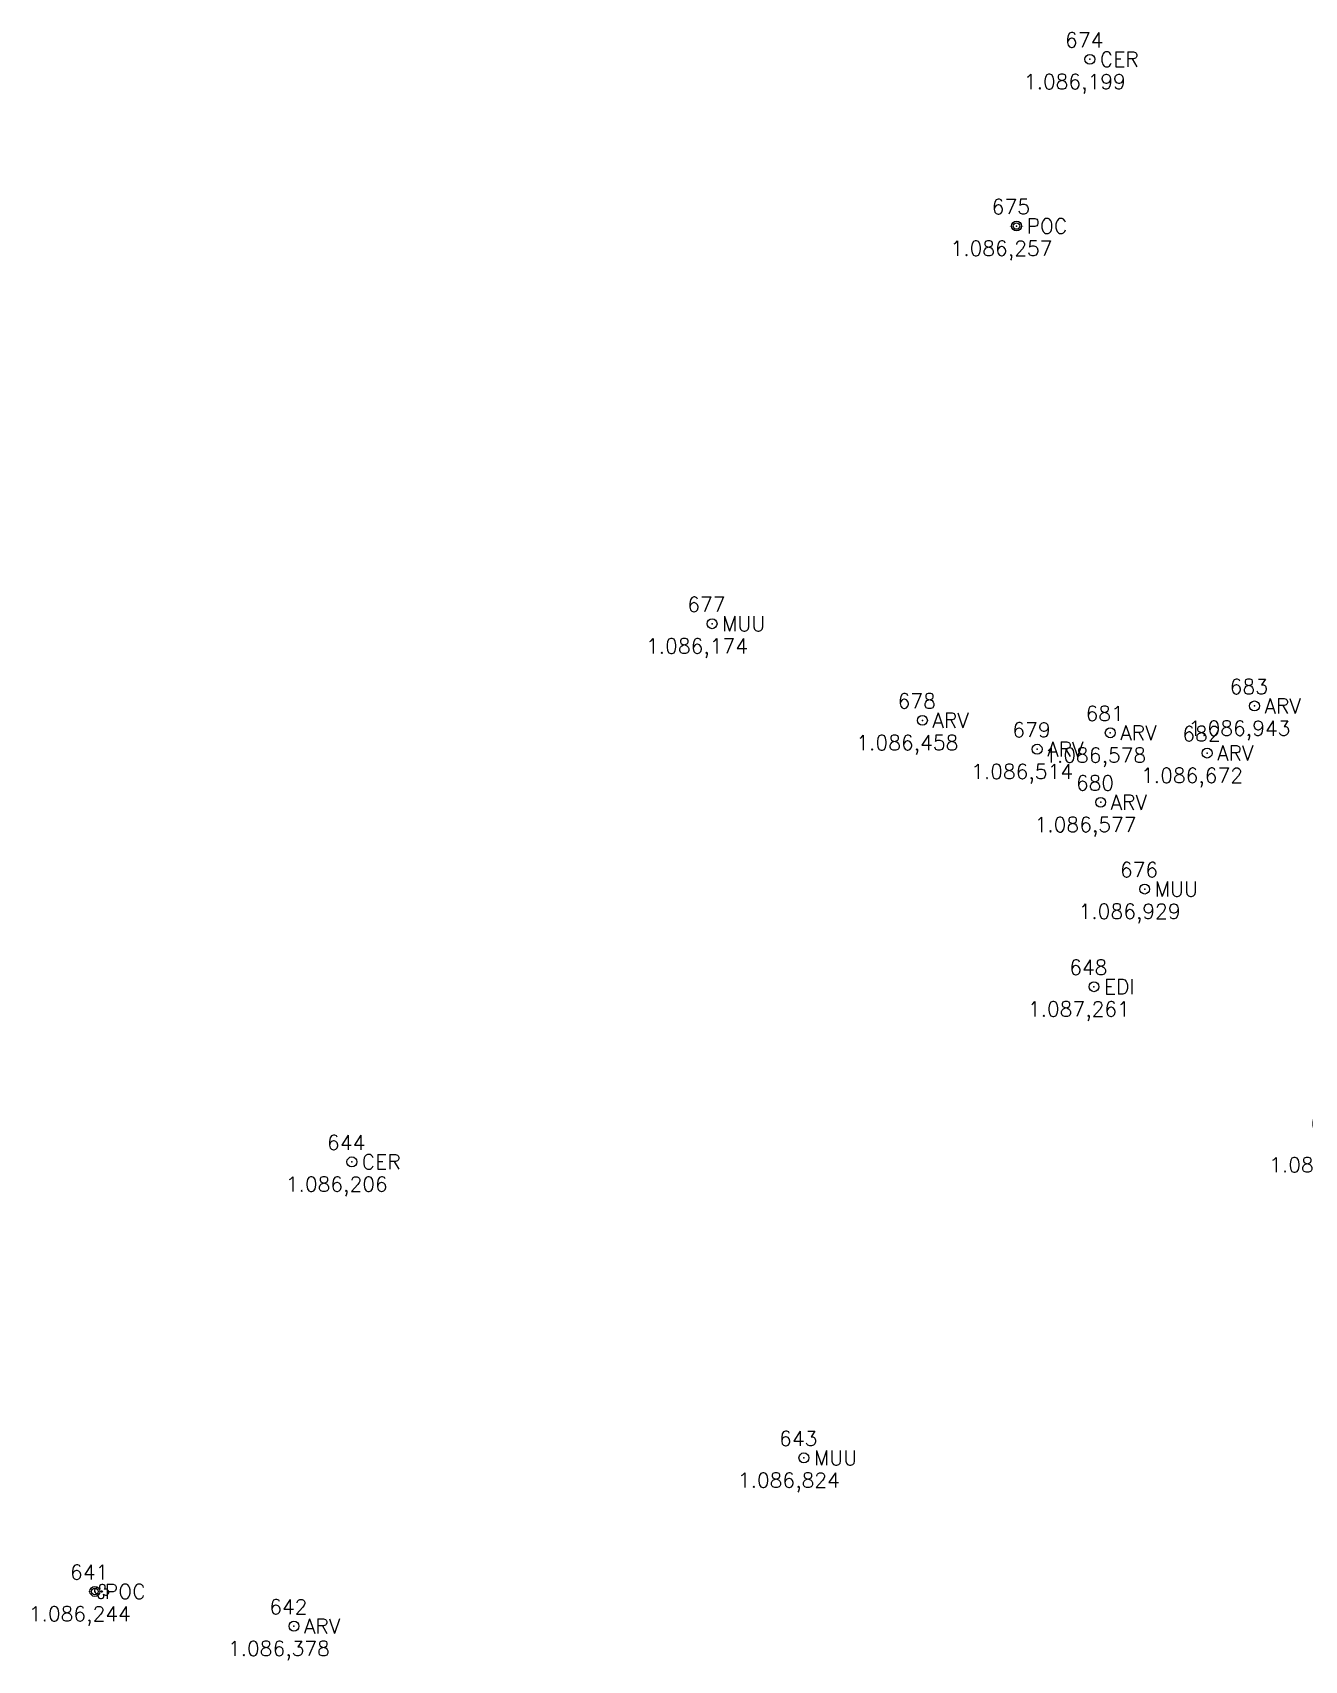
# Model space of a CAD drawing. Extents: x 190546 to 194941, y 8251022 to 8268833.
# Drawn here: x 194731.86 to 194770.34, y 8268626.29 to 8268675.55 of the extents above; entities that cross this region are included whole.
import ezdxf

# ---------------------------------------------------------------- set-up
doc = ezdxf.new("R2010")
doc.units = 0
doc.header["$LTSCALE"] = 10
doc.header["$MEASUREMENT"] = 0
doc.linetypes.add('CONTINUO', pattern=[0])
doc.layers.get('0').update_dxf_attribs({"linetype": 'CONTINUOUS'})
for name, color, linetype in [('_IRRADIACAO', 7, 'CONTINUO'), ('TOP-REDE_ELÉTRICA_POSTE-C0', 10, 'CONTINUOUS'), ('TOP-ÁRVORE', 80, 'CONTINUOUS')]:
    doc.layers.add(name, color=color, linetype=linetype)
doc.styles.add('ROMANS', font='romans', dxfattribs={"height": 0.2})
doc.styles.get("Standard").update_dxf_attribs({"font": 'txt.shx'})

# ---------------------------------------------------------------- blocks, each defined once
blk = doc.blocks.new('SIMB_CIRCULO')
at = {"color": 0, "linetype": 'CONTINUOUS'}
blk.add_circle((0, 0), 0.5, dxfattribs=at)
at = {"color": 0}
blk.add_point((0, 0), dxfattribs=at)
for tag in ['desc:', 'cota:', 'pto:']:
    blk.add_attdef(tag, (0, 0), '', height=1)
blk = doc.blocks.new('A$C4CAD4B8B')
at = {"layer": 'TOP-REDE_ELÉTRICA_POSTE-C0', "const_width": 0.1}
for points in [[(-1.18, 0), (-2.48, 0)], [(1.18, 0), (2.48, 0)]]:
    blk.add_lwpolyline(points, dxfattribs=at)
at = {"layer": 'TOP-REDE_ELÉTRICA_POSTE-C0'}
blk.add_circle((0, 0), 1.18, dxfattribs=at)
blk = doc.blocks.new('A$C49782D5F')
at = {"layer": 'TOP-ÁRVORE', "linetype": 'CONTINUOUS', "flags": 128}
blk.add_lwpolyline([(0.7, -1.01, 1.99215), (0.99, 0.7, 2.000068), (-0.72, 0.99, 2.000004), (-1.01, -0.72, 2.005032), (0.7, -1.01)], format="xyb", dxfattribs=at)
at = {"layer": 'TOP-ÁRVORE', "linetype": 'CONTINUOUS'}
blk.add_circle((0, 0), 0.275, dxfattribs=at)

msp = doc.modelspace()

# ---------------------------------------------------------------- block references
at = {"layer": '_IRRADIACAO', "color": 4}
ref = msp.add_blockref('SIMB_CIRCULO', (194763.853, 8268674.744), dxfattribs=dict(at, xscale=0.3, yscale=0.3, zscale=0.3))
ref.add_attrib('PONTO', '674', (194763.103, 8268675.104), dxfattribs={"layer": '0', "color": 1, "height": 0.45, "style": 'ROMANS'})
ref.add_attrib('DESC', 'CER', (194764.153, 8268674.519), dxfattribs={"layer": '0', "color": 3, "height": 0.45, "style": 'ROMANS'})
ref.add_attrib('COTA', '1.086,199', (194761.853, 8268673.844), dxfattribs={"layer": '0', "color": 5, "height": 0.45, "style": 'ROMANS'})
ref = msp.add_blockref('SIMB_CIRCULO', (194761.634, 8268669.699), dxfattribs=dict(at, xscale=0.3, yscale=0.3, zscale=0.3))
ref.add_attrib('PONTO', '675', (194760.884, 8268670.059), dxfattribs={"layer": '0', "color": 1, "height": 0.45, "style": 'ROMANS'})
ref.add_attrib('DESC', 'POC', (194761.935, 8268669.474), dxfattribs={"layer": '0', "color": 3, "height": 0.45, "style": 'ROMANS'})
ref.add_attrib('COTA', '1.086,257', (194759.634, 8268668.799), dxfattribs={"layer": '0', "color": 5, "height": 0.45, "style": 'ROMANS'})
ref = msp.add_blockref('SIMB_CIRCULO', (194752.423, 8268657.664), dxfattribs=dict(at, xscale=0.3, yscale=0.3, zscale=0.3))
ref.add_attrib('PONTO', '677', (194751.673, 8268658.024), dxfattribs={"layer": '0', "color": 1, "height": 0.45, "style": 'ROMANS'})
ref.add_attrib('DESC', 'MUU', (194752.723, 8268657.439), dxfattribs={"layer": '0', "color": 3, "height": 0.45, "style": 'ROMANS'})
ref.add_attrib('COTA', '1.086,174', (194750.423, 8268656.764), dxfattribs={"layer": '0', "color": 5, "height": 0.45, "style": 'ROMANS'})
ref = msp.add_blockref('SIMB_CIRCULO', (194768.833, 8268655.176), dxfattribs=dict(at, xscale=0.3, yscale=0.3, zscale=0.3))
ref.add_attrib('PONTO', '683', (194768.083, 8268655.536), dxfattribs={"layer": '0', "color": 1, "height": 0.45, "style": 'ROMANS'})
ref.add_attrib('DESC', 'ARV', (194769.133, 8268654.951), dxfattribs={"layer": '0', "color": 3, "height": 0.45, "style": 'ROMANS'})
ref.add_attrib('COTA', '1.086,943', (194766.833, 8268654.276), dxfattribs={"layer": '0', "color": 5, "height": 0.45, "style": 'ROMANS'})
ref = msp.add_blockref('SIMB_CIRCULO', (194758.786, 8268654.74), dxfattribs=dict(at, xscale=0.3, yscale=0.3, zscale=0.3))
ref.add_attrib('PONTO', '678', (194758.036, 8268655.1), dxfattribs={"layer": '0', "color": 1, "height": 0.45, "style": 'ROMANS'})
ref.add_attrib('DESC', 'ARV', (194759.086, 8268654.515), dxfattribs={"layer": '0', "color": 3, "height": 0.45, "style": 'ROMANS'})
ref.add_attrib('COTA', '1.086,458', (194756.786, 8268653.84), dxfattribs={"layer": '0', "color": 5, "height": 0.45, "style": 'ROMANS'})
ref = msp.add_blockref('SIMB_CIRCULO', (194764.47, 8268654.363), dxfattribs=dict(at, xscale=0.3, yscale=0.3, zscale=0.3))
ref.add_attrib('PONTO', '681', (194763.72, 8268654.723), dxfattribs={"layer": '0', "color": 1, "height": 0.45, "style": 'ROMANS'})
ref.add_attrib('DESC', 'ARV', (194764.77, 8268654.138), dxfattribs={"layer": '0', "color": 3, "height": 0.45, "style": 'ROMANS'})
ref.add_attrib('COTA', '1.086,578', (194762.47, 8268653.463), dxfattribs={"layer": '0', "color": 5, "height": 0.45, "style": 'ROMANS'})
ref = msp.add_blockref('SIMB_CIRCULO', (194762.257, 8268653.867), dxfattribs=dict(at, xscale=0.3, yscale=0.3, zscale=0.3))
ref.add_attrib('PONTO', '679', (194761.507, 8268654.227), dxfattribs={"layer": '0', "color": 1, "height": 0.45, "style": 'ROMANS'})
ref.add_attrib('DESC', 'ARV', (194762.557, 8268653.642), dxfattribs={"layer": '0', "color": 3, "height": 0.45, "style": 'ROMANS'})
ref.add_attrib('COTA', '1.086,514', (194760.257, 8268652.967), dxfattribs={"layer": '0', "color": 5, "height": 0.45, "style": 'ROMANS'})
ref = msp.add_blockref('SIMB_CIRCULO', (194767.4, 8268653.749), dxfattribs=dict(at, xscale=0.3, yscale=0.3, zscale=0.3))
ref.add_attrib('PONTO', '682', (194766.65, 8268654.109), dxfattribs={"layer": '0', "color": 1, "height": 0.45, "style": 'ROMANS'})
ref.add_attrib('DESC', 'ARV', (194767.7, 8268653.524), dxfattribs={"layer": '0', "color": 3, "height": 0.45, "style": 'ROMANS'})
ref.add_attrib('COTA', '1.086,672', (194765.4, 8268652.849), dxfattribs={"layer": '0', "color": 5, "height": 0.45, "style": 'ROMANS'})
ref = msp.add_blockref('SIMB_CIRCULO', (194764.179, 8268652.26), dxfattribs=dict(at, xscale=0.3, yscale=0.3, zscale=0.3))
ref.add_attrib('PONTO', '680', (194763.429, 8268652.62), dxfattribs={"layer": '0', "color": 1, "height": 0.45, "style": 'ROMANS'})
ref.add_attrib('DESC', 'ARV', (194764.478, 8268652.035), dxfattribs={"layer": '0', "color": 3, "height": 0.45, "style": 'ROMANS'})
ref.add_attrib('COTA', '1.086,577', (194762.179, 8268651.36), dxfattribs={"layer": '0', "color": 5, "height": 0.45, "style": 'ROMANS'})
ref = msp.add_blockref('SIMB_CIRCULO', (194765.511, 8268649.634), dxfattribs=dict(at, xscale=0.3, yscale=0.3, zscale=0.3))
ref.add_attrib('PONTO', '676', (194764.761, 8268649.994), dxfattribs={"layer": '0', "color": 1, "height": 0.45, "style": 'ROMANS'})
ref.add_attrib('DESC', 'MUU', (194765.812, 8268649.409), dxfattribs={"layer": '0', "color": 3, "height": 0.45, "style": 'ROMANS'})
ref.add_attrib('COTA', '1.086,929', (194763.511, 8268648.734), dxfattribs={"layer": '0', "color": 5, "height": 0.45, "style": 'ROMANS'})
ref = msp.add_blockref('SIMB_CIRCULO', (194763.976, 8268646.679), dxfattribs=dict(at, xscale=0.3, yscale=0.3, zscale=0.3))
ref.add_attrib('PONTO', '648', (194763.226, 8268647.039), dxfattribs={"layer": '0', "color": 1, "height": 0.45, "style": 'ROMANS'})
ref.add_attrib('DESC', 'EDI', (194764.275, 8268646.454), dxfattribs={"layer": '0', "color": 3, "height": 0.45, "style": 'ROMANS'})
ref.add_attrib('COTA', '1.087,261', (194761.976, 8268645.779), dxfattribs={"layer": '0', "color": 5, "height": 0.45, "style": 'ROMANS'})
ref = msp.add_blockref('SIMB_CIRCULO', (194771.273, 8268641.963), dxfattribs=dict(at, xscale=0.3, yscale=0.3, zscale=0.3))
ref.add_attrib('PONTO', '647', (194770.523, 8268642.323), dxfattribs={"layer": '0', "color": 1, "height": 0.45, "style": 'ROMANS'})
ref.add_attrib('DESC', 'EDI', (194771.573, 8268641.738), dxfattribs={"layer": '0', "color": 3, "height": 0.45, "style": 'ROMANS'})
ref.add_attrib('COTA', '1.087,319', (194769.273, 8268641.063), dxfattribs={"layer": '0', "color": 5, "height": 0.45, "style": 'ROMANS'})
ref = msp.add_blockref('SIMB_CIRCULO', (194741.524, 8268641.378), dxfattribs=dict(at, xscale=0.3, yscale=0.3, zscale=0.3))
ref.add_attrib('PONTO', '644', (194740.774, 8268641.738), dxfattribs={"layer": '0', "color": 1, "height": 0.45, "style": 'ROMANS'})
ref.add_attrib('DESC', 'CER', (194741.824, 8268641.153), dxfattribs={"layer": '0', "color": 3, "height": 0.45, "style": 'ROMANS'})
ref.add_attrib('COTA', '1.086,206', (194739.524, 8268640.478), dxfattribs={"layer": '0', "color": 5, "height": 0.45, "style": 'ROMANS'})
ref = msp.add_blockref('SIMB_CIRCULO', (194755.201, 8268632.421), dxfattribs=dict(at, xscale=0.3, yscale=0.3, zscale=0.3))
ref.add_attrib('PONTO', '643', (194754.451, 8268632.781), dxfattribs={"layer": '0', "color": 1, "height": 0.45, "style": 'ROMANS'})
ref.add_attrib('DESC', 'MUU', (194755.502, 8268632.196), dxfattribs={"layer": '0', "color": 3, "height": 0.45, "style": 'ROMANS'})
ref.add_attrib('COTA', '1.086,824', (194753.201, 8268631.521), dxfattribs={"layer": '0', "color": 5, "height": 0.45, "style": 'ROMANS'})
ref = msp.add_blockref('SIMB_CIRCULO', (194733.749, 8268628.378), dxfattribs=dict(at, xscale=0.3, yscale=0.3, zscale=0.3))
ref.add_attrib('PONTO', '641', (194732.999, 8268628.738), dxfattribs={"layer": '0', "color": 1, "height": 0.45, "style": 'ROMANS'})
ref.add_attrib('DESC', 'POC', (194734.049, 8268628.153), dxfattribs={"layer": '0', "color": 3, "height": 0.45, "style": 'ROMANS'})
ref.add_attrib('COTA', '1.086,244', (194731.749, 8268627.478), dxfattribs={"layer": '0', "color": 5, "height": 0.45, "style": 'ROMANS'})
ref = msp.add_blockref('SIMB_CIRCULO', (194739.773, 8268627.328), dxfattribs=dict(at, xscale=0.3, yscale=0.3, zscale=0.3))
ref.add_attrib('PONTO', '642', (194739.023, 8268627.688), dxfattribs={"layer": '0', "color": 1, "height": 0.45, "style": 'ROMANS'})
ref.add_attrib('DESC', 'ARV', (194740.073, 8268627.103), dxfattribs={"layer": '0', "color": 3, "height": 0.45, "style": 'ROMANS'})
ref.add_attrib('COTA', '1.086,378', (194737.773, 8268626.428), dxfattribs={"layer": '0', "color": 5, "height": 0.45, "style": 'ROMANS'})
at = {"layer": 'TOP-REDE_ELÉTRICA_POSTE-C0', "xscale": 0.08333333333333333, "yscale": 0.08333333333333333, "zscale": 0.08333333333333333}
for p in [(194761.634, 8268669.699), (194733.749, 8268628.378)]:
    msp.add_blockref('A$C4CAD4B8B', p, dxfattribs=at)
at = {"layer": 'TOP-ÁRVORE', "xscale": 0.08333333333333333, "yscale": 0.08333333333333333, "zscale": 0.08333333333333333}
msp.add_blockref('A$C49782D5F', (194733.955, 8268628.378), dxfattribs=at)

doc.saveas('drawing.dxf')
